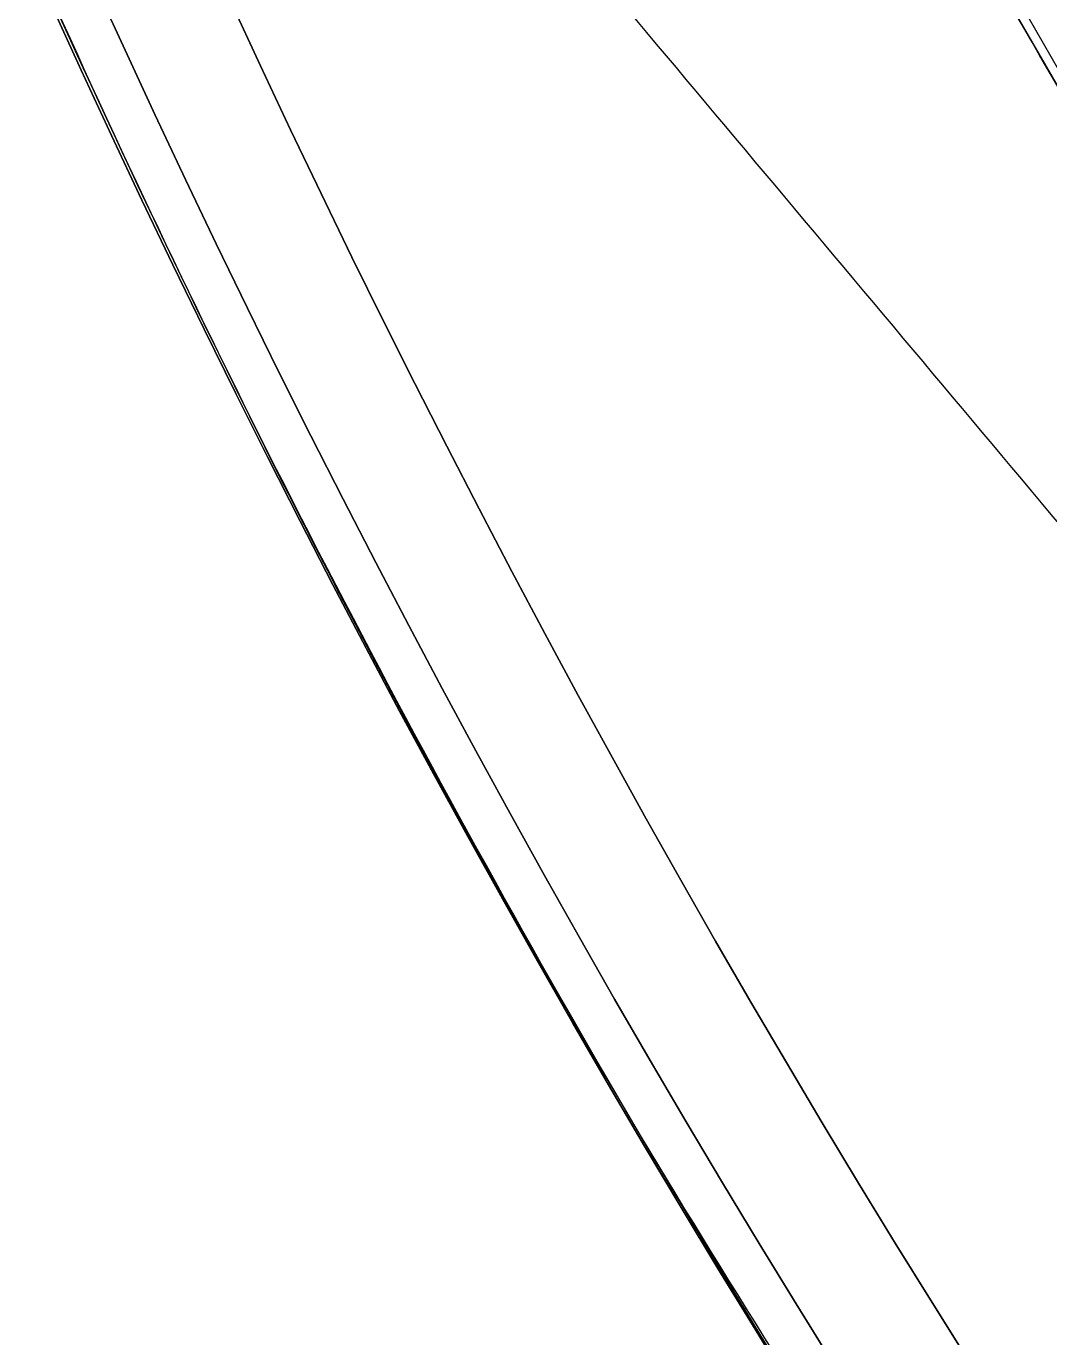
# Model space of a CAD drawing. Header units: millimetres. Extents: x -610 to 610, y -610 to 610.
# Drawn here: x -557.4 to -504.5, y -319.9 to -252.1 of the extents above; entities that cross this region are included whole.
import ezdxf

# ---------------------------------------------------------------- set-up
doc = ezdxf.new("R2010")
doc.units = ezdxf.units.MM
doc.layers.add('base', color=7, linetype='Continuous', true_color=0xffecbc)

msp = doc.modelspace()

# ---------------------------------------------------------------- linework, layer by layer
at = {"layer": 'base'}
msp.add_line((-601.711, -86.238, 122.966), (-400.58, -434.606, 122.966), dxfattribs=at)
at = {"layer": 'base', "extrusion": (0, 0, -1)}
for centre, radius in [((0, 0, 3.534), 610), ((0, 0, 4.534), 610), ((0, 0, -2.476), 607.51), ((0, 0, 10.545), 607.51), ((0, 0, -4.966), 601.5), ((0, 0, 13.034), 601.5)]:
    msp.add_circle(centre, radius, dxfattribs=at)
at = {"layer": 'base'}
for centre, radius in [((0, 0, 249.466), 610), ((0, 0, 250.466), 610), ((0, 0, 243.455), 607.51), ((0, 0, 256.476), 607.51), ((0, 0, 240.966), 601.5), ((0, 0, 258.966), 601.5)]:
    msp.add_circle(centre, radius, dxfattribs=at)
for points, weights, knots in [([(-495.198, -356.201, -4.034), (-851.399, 138.996, -4.034), (-356.201, 495.198, -4.034), (138.996, 851.399, -4.034), (495.198, 356.201, -4.034), (851.399, -138.996, -4.034), (356.201, -495.198, -4.034), (-138.996, -851.399, -4.034), (-495.198, -356.201, -4.034)], [1, 0.707106781187, 1, 0.707106781187, 1, 0.707106781187, 1, 0.707106781187, 1], [0, 0, 0, 958.185759, 958.185759, 1916.371519, 1916.371519, 2874.557278, 2874.557278, 3832.743037, 3832.743037, 3832.743037]), ([(-610, 0, 249.966), (-610, -610, 249.966), (0, -610, 249.966), (610, -610, 249.966), (610, 0, 249.966), (610, 610, 249.966), (0, 610, 249.966), (-610, 610, 249.966), (-610, 0, 249.966)], [1, 0.707106781187, 1, 0.707106781187, 1, 0.707106781187, 1, 0.707106781187, 1], [0, 0, 0, 958.185759, 958.185759, 1916.371519, 1916.371519, 2874.557278, 2874.557278, 3832.743037, 3832.743037, 3832.743037]), ([(32.649, -544.756, 240.966), (-510.363, -577.301, 240.966), (-544.649, -34.396, 240.966), (-578.935, 508.509, 240.966), (-36.142, 544.535, 240.966), (506.65, 580.562, 240.966), (544.417, 37.888, 240.966), (582.184, -504.785, 240.966), (39.634, -544.292, 240.966)], [1, 0.708239625255, 1, 0.708239625255, 1, 0.708239625255, 1, 0.708239625255, 1], [654.018286, 654.018286, 654.018286, 1509.504571, 1509.504571, 2364.990855, 2364.990855, 3220.47714, 3220.47714, 4075.963425, 4075.963425, 4075.963425]), ([(32.649, -544.756, 244.966), (-510.363, -577.301, 244.966), (-544.649, -34.396, 244.966), (-578.935, 508.509, 244.966), (-36.142, 544.535, 244.966), (506.65, 580.562, 244.966), (544.417, 37.888, 244.966), (582.184, -504.785, 244.966), (39.634, -544.292, 244.966)], [1, 0.708239625255, 1, 0.708239625255, 1, 0.708239625255, 1, 0.708239625255, 1], [654.018286, 654.018286, 654.018286, 1509.504571, 1509.504571, 2364.990855, 2364.990855, 3220.47714, 3220.47714, 4075.963425, 4075.963425, 4075.963425]), ([(32.649, -544.756, 242.966), (-510.363, -577.301, 242.966), (-544.649, -34.396, 242.966), (-578.935, 508.509, 242.966), (-36.142, 544.535, 242.966), (506.65, 580.562, 242.966), (544.417, 37.888, 242.966), (582.184, -504.785, 242.966), (39.634, -544.292, 242.966)], [1, 0.708239625255, 1, 0.708239625255, 1, 0.708239625255, 1, 0.708239625255, 1], [654.018286, 654.018286, 654.018286, 1509.504571, 1509.504571, 2364.990855, 2364.990855, 3220.47714, 3220.47714, 4075.963425, 4075.963425, 4075.963425])]:
    msp.add_rational_spline(points, weights, degree=2, knots=knots, dxfattribs=at)
for points in [[(-384.992, -425.606, 244.966), (-482.975, -255.894, 244.966), (-580.958, -86.182, 244.966)], [(-392.786, -430.106, 244.966), (-490.769, -260.394, 244.966), (-588.752, -90.682, 244.966)], [(-400.58, -434.606, 244.966), (-498.563, -264.894, 244.966), (-596.547, -95.182, 244.966)], [(-386.708, -457.669, 4.966), (-488.208, -281.867, 4.966), (-589.707, -106.065, 4.966)], [(-386.708, -457.669, 0.966), (-488.208, -281.867, 0.966), (-589.707, -106.065, 0.966)], [(-386.708, -457.669, 2.966), (-488.208, -281.867, 2.966), (-589.707, -106.065, 2.966)], [(-567.253, -109.921, 0.966), (-472.977, -273.211, 0.966), (-378.701, -436.502, 0.966)], [(-575.047, -114.421, 0.966), (-480.771, -277.711, 0.966), (-386.495, -441.002, 0.966)], [(-582.841, -118.921, 0.966), (-488.565, -282.211, 0.966), (-394.29, -445.502, 0.966)], [(-563.096, -207.498, 240.966), (-432.611, -363.004, 240.966), (-302.126, -518.51, 240.966)], [(-563.096, -207.498, 244.966), (-432.611, -363.004, 244.966), (-302.126, -518.51, 244.966)], [(-563.096, -207.498, 242.966), (-432.611, -363.004, 242.966), (-302.126, -518.51, 242.966)]]:
    msp.add_open_spline(points, degree=2, dxfattribs=at)
for points in [[(-571.935, -100.847, 4.966), (-552.096, -135.208, 4.966), (-532.258, -169.569, 4.966), (-452.781, -307.227, 4.966), (-373.304, -444.886, 4.966)], [(-571.935, -100.847, 0.966), (-552.096, -135.208, 0.966), (-532.258, -169.569, 0.966), (-452.781, -307.227, 0.966), (-373.304, -444.886, 0.966)], [(-571.935, -100.847, 2.966), (-552.096, -135.208, 2.966), (-532.258, -169.569, 2.966), (-452.781, -307.227, 2.966), (-373.304, -444.886, 2.966)]]:
    msp.add_open_spline(points, degree=2, knots=[-9325.224932, -9325.224932, -9325.224932, -9245.872327, -9245.872327, -8927.963371, -8927.963371, -8927.963371], dxfattribs=at)

doc.saveas('drawing.dxf')
